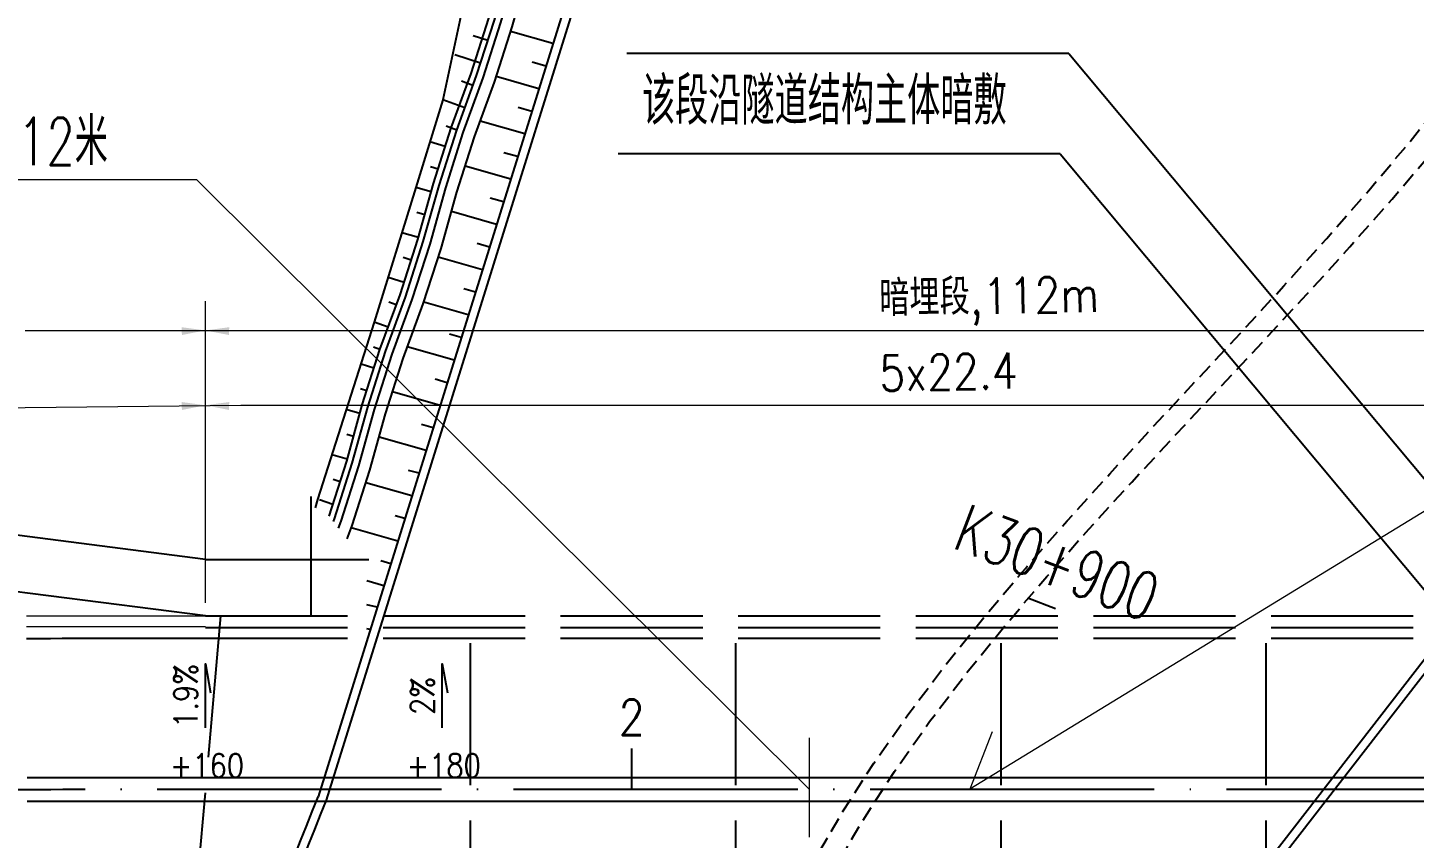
# Model space of a CAD drawing. Header units: millimetres. Extents: x 536322 to 537268, y -176210 to -175465.
# Drawn here: x 537000.1 to 537117.2, y -175965.9 to -175897.4 of the extents above; entities that cross this region are included whole.
import ezdxf
from ezdxf.enums import TextEntityAlignment as Align

# ---------------------------------------------------------------- set-up
doc = ezdxf.new("R2010")
doc.units = ezdxf.units.MM
doc.header["$MEASUREMENT"] = 0
for name, pattern in [('ACAD_ISO02W100', [15, 12, -3]), ('ACAD_ISO04W100', [30, 24, -3, 0, -3]), ('DASHED', [19.05, 12.7, -6.35])]:
    doc.linetypes.add(name, pattern=pattern)
for name, color, linetype in [('0-段落划分', 2, 'Continuous'), ('0电气', 1, 'Continuous'), ('LMBG-数据', 7, 'Continuous'), ('station', 6, 'Continuous'), ('zhix', 5, 'ACAD_ISO04W100'), ('分隔带', 3, 'Continuous'), ('标注_桩号', 2, 'Continuous'), ('虚线', 11, 'ACAD_ISO02W100'), ('路基边线', 1, 'Continuous'), ('路面边线', 7, 'Continuous')]:
    doc.layers.add(name, color=color, linetype=linetype)
doc.layers.add('标注', color=4, linetype='Continuous', lineweight=15)
doc.layers.add('隧道', color=6, linetype='Continuous', lineweight=5)
doc.styles.add('GTF_XW', font='simplex1.shx', dxfattribs={"width": 0.7, "bigfont": 'hztxt.shx'})
doc.styles.get("Standard").update_dxf_attribs({"font": 'simplex1.shx', "width": 0.8, "bigfont": 'HZTXT.shx'})

# ---------------------------------------------------------------- blocks, each defined once
blk = doc.blocks.new('LMBG.RZHP..11主线正向')
at = {"layer": 'LMBG-数据', "style": 'GTF_XW', "width": 0.85}
blk.add_attdef('ZRZH', (0.2, -0.2), '', height=0.4, rotation=270, dxfattribs=at)
blk = doc.blocks.new('LMBG.ZXDP..11主线正向')
at = {"layer": 'LMBG-数据', "lineweight": -2}
blk.add_lwpolyline([(0.54, 0.8), (-0.54, 0.8), (-0.053, 0.886)], dxfattribs=at)
at = {"layer": 'LMBG-数据', "lineweight": -2, "style": 'GTF_XW', "width": 0.85}
for tag, p in [('ZXCDKD', (0, 1.206)), ('ZXCDPD', (0, 0.468))]:
    blk.add_attdef(tag, text='', height=0.4, rotation=180, dxfattribs=at).set_placement(p, align=Align.MIDDLE)

msp = doc.modelspace()

# ---------------------------------------------------------------- linework, layer by layer
at = {"layer": '0-段落划分', "color": 8}
for p, q in [((537053.08, -175871), (537024.58, -175962.38)), ((537053.86, -175871), (537025.28, -175962.66)), ((537159.19, -175897.7), (537097.77, -175976.88)), ((537159.78, -175898.16), (537098.36, -175977.34))]:
    msp.add_line(p, q, dxfattribs=at)
at = {"layer": '0-段落划分', "color": 8, "linetype": 'Continuous'}
for p, q in [((537044.42, -175898.76), (537040.84, -175897.75)), ((537038.92, -175898.51), (537037.69, -175898.12)), ((537038.31, -175900.42), (537036.14, -175899.72)), ((537043.83, -175900.67), (537042.67, -175900.34)), ((537043.23, -175902.58), (537039.62, -175901.56)), ((537037.66, -175902.31), (537036.69, -175901.95)), ((537036.98, -175904.19), (537035.12, -175903.51)), ((537042.64, -175904.49), (537041.48, -175904.17)), ((537036.29, -175906.07), (537035.41, -175905.74)), ((537042.04, -175906.4), (537038.26, -175905.33)), ((537035.32, -175907.47), (537034.02, -175907.06)), ((537041.44, -175908.31), (537040.26, -175907.98)), ((537034.72, -175909.38), (537034.08, -175909.17)), ((537040.85, -175910.22), (537037, -175909.13)), ((537034.14, -175911.29), (537032.83, -175910.92)), ((537040.25, -175912.13), (537039.11, -175911.81)), ((537033.6, -175913.22), (537032.92, -175913.02)), ((537039.66, -175914.04), (537035.84, -175912.96)), ((537033.06, -175915.14), (537031.65, -175914.74)), ((537038.47, -175917.86), (537034.73, -175916.8)), ((537039.06, -175915.95), (537038.02, -175915.66)), ((537032.45, -175917.05), (537031.76, -175916.83)), ((537031.84, -175918.95), (537030.49, -175918.52)), ((537037.87, -175919.77), (537036.88, -175919.49)), ((537031.19, -175920.84), (537030.55, -175920.61)), ((537037.27, -175921.68), (537033.51, -175920.61)), ((537030.5, -175922.72), (537029.32, -175922.28)), ((537036.68, -175923.59), (537035.68, -175923.31)), ((537029.8, -175924.59), (537029.27, -175924.4)), ((537036.08, -175925.5), (537032.12, -175924.38)), ((537029.3, -175926.19), (537028.22, -175925.85)), ((537035.49, -175927.41), (537034.46, -175927.12)), ((537028.7, -175928.09), (537028.17, -175927.93)), ((537034.89, -175929.32), (537030.87, -175928.18)), ((537028.12, -175930.01), (537027.03, -175929.71)), ((537027.58, -175931.94), (537027.01, -175931.78)), ((537033.7, -175933.14), (537029.73, -175932.01)), ((537034.3, -175931.23), (537033.31, -175930.95)), ((537027.05, -175933.86), (537025.85, -175933.53)), ((537033.11, -175935.05), (537032.23, -175934.81)), ((537026.45, -175935.77), (537025.86, -175935.58)), ((537032.51, -175936.96), (537028.62, -175935.86)), ((537025.84, -175937.68), (537024.69, -175937.31)), ((537031.91, -175938.87), (537031.09, -175938.64)), ((537031.32, -175940.78), (537027.39, -175939.67)), ((537030.72, -175942.69), (537029.88, -175942.45))]:
    msp.add_line(p, q, dxfattribs=at)
at = {"layer": '0-段落划分', "color": 8, "linetype": 'DASHED', "lineweight": -3, "ltscale": 0.1, "flags": 128}
for points in [[(537062, -175977.23), (537063.98, -175972.66), (537066.25, -175968.19), (537068.77, -175963.83), (537071.52, -175959.55), (537074.48, -175955.35), (537077.61, -175951.21), (537080.9, -175947.13), (537084.32, -175943.09), (537087.85, -175939.08), (537091.45, -175935.1), (537095.11, -175931.14), (537098.8, -175927.18), (537102.49, -175923.21), (537106.16, -175919.22), (537109.78, -175915.22), (537113.32, -175911.17), (537116.77, -175907.09), (537120.09, -175902.95), (537123.27, -175898.76), (537126.26, -175894.49), (537129.05, -175890.15), (537131.62, -175885.72), (537133.93, -175881.2), (537135.96, -175876.58), (537137.12, -175873.51)], [(537063.71, -175977.91), (537065.7, -175973.34), (537067.98, -175968.87), (537070.5, -175964.51), (537073.27, -175960.23), (537076.23, -175956.03), (537079.39, -175951.89), (537082.69, -175947.82), (537086.13, -175943.78), (537089.68, -175939.78), (537093.3, -175935.8), (537096.98, -175931.84), (537100.69, -175927.89), (537104.4, -175923.92), (537108.09, -175919.94), (537111.73, -175915.94), (537115.29, -175911.9), (537118.76, -175907.82), (537122.1, -175903.69), (537125.29, -175899.49), (537128.3, -175895.23), (537131.1, -175890.89), (537133.68, -175886.46), (537136, -175881.94), (537138.03, -175877.31), (537139.19, -175874.25)]]:
    msp.add_lwpolyline(points, dxfattribs=at)
at = {"layer": '0-段落划分', "color": 8, "linetype": 'Continuous', "flags": 128}
for points in [[(537035.82, -175905.89), (537037.51, -175901.28), (537039, -175896.61), (537040.36, -175891.88), (537041.84, -175887.2), (537041.84, -175887.2)], [(537036.29, -175906.07), (537037.97, -175901.46), (537039.47, -175896.78), (537040.83, -175892.05), (537042.31, -175887.37), (537042.31, -175887.37)], [(537036.29, -175906.07), (537037.97, -175901.46), (537039.47, -175896.78), (537040.83, -175892.05), (537042.31, -175887.37), (537042.31, -175887.37)], [(537036.85, -175906.28), (537038.54, -175901.67), (537040.03, -175896.99), (537041.39, -175892.26), (537042.87, -175887.58), (537042.87, -175887.58)], [(537036.85, -175906.28), (537038.54, -175901.67), (537040.03, -175896.99), (537041.39, -175892.26), (537042.87, -175887.58), (537042.87, -175887.58)], [(537037.79, -175906.63), (537039.47, -175902.02), (537040.97, -175897.34), (537042.33, -175892.61), (537043.81, -175887.92), (537043.81, -175887.92)], [(537036.88, -175895.25), (537035.12, -175903.51), (537032.83, -175910.92), (537029.32, -175922.28), (537024.54, -175937.26), (537024.33, -175937.97)], [(537029.8, -175924.59), (537031.51, -175919.99), (537033.01, -175915.31), (537034.34, -175910.57), (537035.82, -175905.89), (537035.82, -175905.89)], [(537030.27, -175924.77), (537031.98, -175920.17), (537033.47, -175915.49), (537034.81, -175910.75), (537036.29, -175906.07), (537036.29, -175906.07)], [(537030.27, -175924.77), (537031.98, -175920.17), (537033.47, -175915.49), (537034.81, -175910.75), (537036.29, -175906.07), (537036.29, -175906.07)], [(537030.83, -175924.99), (537032.54, -175920.39), (537034.04, -175915.7), (537035.37, -175910.96), (537036.85, -175906.28), (537036.85, -175906.28)], [(537030.83, -175924.99), (537032.54, -175920.39), (537034.04, -175915.7), (537035.37, -175910.96), (537036.85, -175906.28), (537036.85, -175906.28)], [(537031.76, -175925.35), (537033.47, -175920.74), (537034.97, -175916.06), (537036.31, -175911.32), (537037.79, -175906.63), (537037.79, -175906.63)], [(537025.52, -175938.67), (537027, -175934.03), (537028.32, -175929.28), (537029.8, -175924.59), (537029.8, -175924.59)], [(537025.88, -175939.13), (537025.97, -175938.9), (537027.47, -175934.21), (537028.79, -175929.46), (537030.27, -175924.77), (537030.27, -175924.77)], [(537025.88, -175939.13), (537025.97, -175938.9), (537027.47, -175934.21), (537028.79, -175929.46), (537030.27, -175924.77), (537030.27, -175924.77)], [(537026.32, -175939.68), (537026.53, -175939.11), (537028.03, -175934.43), (537029.35, -175929.68), (537030.83, -175924.99), (537030.83, -175924.99)], [(537026.32, -175939.68), (537026.53, -175939.11), (537028.03, -175934.43), (537029.35, -175929.68), (537030.83, -175924.99), (537030.83, -175924.99)], [(537027.04, -175940.6), (537027.46, -175939.48), (537028.96, -175934.79), (537030.28, -175930.03), (537031.76, -175925.35), (537031.76, -175925.35)]]:
    msp.add_lwpolyline(points, dxfattribs=at)
at = {"layer": '0-段落划分', "color": 8}
for radius, start in [(3149, 336.79422), (3149.75, 336.80007)]:
    msp.add_arc((534097.71, -174800.65), radius, start, 338.35103, dxfattribs=at)
at = {"layer": '0电气', "color": 3}
for p, q in [((537087.99, -175899.59), (537050.67, -175899.59)), ((537087.99, -175899.59), (537128.28, -175947.82)), ((537087.25, -175908.07), (537049.92, -175908.07)), ((537087.25, -175908.07), (537127.54, -175956.29))]:
    msp.add_line(p, q, dxfattribs=at)
at = {"layer": 'station', "color": 8}
msp.add_line((537051.07, -175961.74), (537051.07, -175958.31), dxfattribs=at)
at = {"layer": 'zhix', "color": 8, "flags": 128}
msp.add_lwpolyline([(536950.87, -175963.92), (536951.09, -175963.9), (536952.08, -175963.79), (536953.08, -175963.69), (536954.07, -175963.59), (536955.07, -175963.5), (536956.06, -175963.41), (536957.06, -175963.32), (536958.05, -175963.24), (536959.05, -175963.15), (536960.05, -175963.08), (536961.04, -175963), (536962.04, -175962.93), (536963.04, -175962.86), (536964.04, -175962.79), (536965.04, -175962.73), (536966.03, -175962.66), (536967.03, -175962.6), (536968.03, -175962.55), (536969.03, -175962.49), (536970.03, -175962.44), (536971.03, -175962.39), (536972.03, -175962.35), (536973.02, -175962.3), (536974.02, -175962.26), (536975.02, -175962.22), (536976.02, -175962.18), (536977.02, -175962.14), (536978.02, -175962.11), (536979.02, -175962.08), (536980.02, -175962.05), (536981.02, -175962.02), (536982.02, -175961.99), (536983.02, -175961.97), (536984.02, -175961.95), (536985.02, -175961.92), (536986.02, -175961.9), (536987.02, -175961.89), (536988.02, -175961.87), (536989.02, -175961.85), (536990.02, -175961.84), (536991.02, -175961.82), (536992.02, -175961.81), (536993.02, -175961.8), (536994.02, -175961.79), (536995.02, -175961.78), (536996.02, -175961.78), (536997.02, -175961.77), (536998.02, -175961.76), (536999.02, -175961.76), (537000.02, -175961.75), (537001.02, -175961.75), (537002.02, -175961.75), (537003.02, -175961.74), (537004.02, -175961.74), (537005.02, -175961.74), (537006.02, -175961.74), (537007.02, -175961.74), (537008.02, -175961.74), (537009.02, -175961.74), (537010.02, -175961.74), (537011.02, -175961.74), (537012.02, -175961.74), (537183.61, -175961.74)], dxfattribs=at)
at = {"layer": '分隔带', "color": 8}
msp.add_line((537015.07, -175947.09), (536991.27, -175944.06), dxfattribs=at)
at = {"layer": '分隔带', "color": 8, "flags": 128}
for points in [[(537000.01, -175960.75), (537001.01, -175960.75), (537002.01, -175960.75), (537003.01, -175960.74), (537004.01, -175960.74), (537005.02, -175960.74), (537006.02, -175960.74), (537007.02, -175960.74), (537008.02, -175960.74), (537009.02, -175960.74), (537010.02, -175960.74), (537011.02, -175960.74), (537012.02, -175960.74), (537183.61, -175960.74)], [(537000.02, -175962.75), (537001.02, -175962.75), (537002.02, -175962.75), (537003.02, -175962.74), (537004.02, -175962.74), (537005.02, -175962.74), (537006.02, -175962.74), (537007.02, -175962.74), (537008.02, -175962.74), (537009.02, -175962.74), (537010.02, -175962.74), (537011.02, -175962.74), (537012.02, -175962.74), (537183.61, -175962.74)]]:
    msp.add_lwpolyline(points, dxfattribs=at)
at = {"layer": '标注', "color": 0, "linetype": 'ByBlock'}
msp.add_line((537177.19, -175902.04), (537079.64, -175961.74), dxfattribs=at)
at = {"layer": '标注', "color": 8, "linetype": 'ByBlock'}
for p, q in [((537015.07, -175946), (537015.07, -175920.53)), ((537015.07, -175922.99), (537128.07, -175922.99)), ((537018.07, -175929.31), (537128.07, -175929.31)), ((537066.07, -175957.39), (537066.07, -175965.78)), ((537081.52, -175956.9), (537079.64, -175961.74))]:
    msp.add_line(p, q, dxfattribs=at)
at = {"layer": '标注', "color": 8, "linetype": 'ByBlock', "flags": 128}
msp.add_lwpolyline([(536999.84, -175923), (537000.87, -175923), (537001.89, -175923), (537002.92, -175922.99), (537003.94, -175922.99), (537004.95, -175922.99), (537005.97, -175922.99), (537006.98, -175922.99), (537007.99, -175922.99), (537009, -175922.99), (537010.01, -175922.99), (537011.01, -175922.99), (537012.02, -175922.99), (537015.07, -175922.99)], dxfattribs=at)
at = {"layer": '标注', "color": 8, "flags": 128}
msp.add_lwpolyline([(536989.43, -175929.62), (537018.07, -175929.31)], dxfattribs=at)
at = {"layer": '标注', "color": 8}
for points in [[(537013.06, -175922.72), (537013.08, -175923.38), (537015.07, -175922.99)], [(537017.08, -175922.72), (537017.05, -175923.38), (537015.07, -175922.99)], [(537013.06, -175929.04), (537013.08, -175929.71), (537015.07, -175929.31)], [(537017.08, -175929.04), (537017.05, -175929.71), (537015.07, -175929.31)]]:
    msp.add_solid(points, dxfattribs=at)
at = {"layer": '标注_桩号', "color": 8, "linetype": 'Continuous'}
msp.add_line((537084.54, -175945.58), (537086.88, -175946.47), dxfattribs=at)
at = {"layer": '虚线', "color": 8, "ltscale": 5}
msp.add_line((537023.97, -175937.02), (537023.97, -175947.09), dxfattribs=at)
at = {"layer": '虚线', "color": 8}
for p, q in [((537016.35, -175947.09), (537013.78, -175976.39)), ((537015.07, -175947.09), (537127.07, -175947.09)), ((537037.47, -175976.39), (537037.47, -175947.09)), ((537059.87, -175976.39), (537059.87, -175947.09)), ((537082.27, -175976.39), (537082.27, -175947.09)), ((537104.67, -175976.39), (537104.67, -175947.09))]:
    msp.add_line(p, q, dxfattribs=at)
at = {"layer": '虚线', "color": 8, "flags": 128}
for points in [[(537015.07, -175948.09), (537128.07, -175948.09)], [(537015.07, -175948.99), (537128.07, -175948.99)]]:
    msp.add_lwpolyline(points, dxfattribs=at)
at = {"layer": '路基边线', "color": 8}
for p, q in [((537015.07, -175942.34), (536991.8, -175939.34)), ((537015.07, -175942.34), (537028.88, -175942.34)), ((537030.14, -175944.55), (537028.7, -175944.15)), ((537029.58, -175946.35), (537028.7, -175946.17)), ((537028.99, -175948.25), (537028.7, -175948.19))]:
    msp.add_line(p, q, dxfattribs=at)
at = {"layer": '路面边线', "color": 8, "flags": 128}
msp.add_lwpolyline([(536999.96, -175949), (537000.97, -175949), (537001.98, -175949), (537002.98, -175948.99), (537003.99, -175948.99), (537005, -175948.99), (537006, -175948.99), (537007.01, -175948.99), (537008.01, -175948.99), (537009.01, -175948.99), (537010.01, -175948.99), (537011.02, -175948.99), (537012.02, -175948.99), (537015.07, -175948.99)], dxfattribs=at)
at = {"layer": '隧道', "color": 0}
for p, q in [((537014.35, -175910.28), (536970.25, -175910.28)), ((537066.07, -175961.74), (537014.35, -175910.28))]:
    msp.add_line(p, q, dxfattribs=at)
at = {"layer": '隧道', "color": 8, "flags": 128}
for points in [[(536999.95, -175947.1), (537000.96, -175947.1), (537001.97, -175947.1), (537002.98, -175947.09), (537003.99, -175947.09), (537004.99, -175947.09), (537006, -175947.09), (537007, -175947.09), (537008.01, -175947.09), (537009.01, -175947.09), (537010.01, -175947.09), (537011.02, -175947.09), (537012.02, -175947.09), (537015.07, -175947.09)], [(536999.96, -175948), (537000.96, -175948), (537001.97, -175948), (537002.98, -175947.99), (537003.99, -175947.99), (537004.99, -175947.99), (537006, -175947.99), (537007, -175947.99), (537008.01, -175947.99), (537009.01, -175947.99), (537010.01, -175947.99), (537011.02, -175947.99), (537012.02, -175947.99), (537015.07, -175947.99)]]:
    msp.add_lwpolyline(points, dxfattribs=at)

# ---------------------------------------------------------------- block references
at = {"layer": 'LMBG-数据', "color": 8, "linetype": 'ByBlock', "lineweight": -2}
ref = msp.add_blockref('LMBG.ZXDP..11主线正向', (537011.07, -175953.86), dxfattribs=dict(at, xscale=4.999999999999723, yscale=5, zscale=5, rotation=270.0014791019997))
ref.add_attrib('ZXCDPD', '1.9%', dxfattribs={"lineweight": -2, "height": 2, "rotation": 90.0015, "style": 'GTF_XW', "width": 0.85}).set_placement((537013.4, -175953.86), align=Align.MIDDLE)
ref = msp.add_blockref('LMBG.ZXDP..11主线正向', (537031.07, -175953.86), dxfattribs=dict(at, xscale=5.000000000027661, yscale=5, zscale=5, rotation=269.9999999988249))
ref.add_attrib('ZXCDPD', '2%', dxfattribs={"lineweight": -2, "height": 2, "rotation": 90, "style": 'GTF_XW', "width": 0.85}).set_placement((537033.4, -175953.86), align=Align.MIDDLE)
at = {"layer": 'LMBG-数据', "color": 8, "yscale": 5, "zscale": 5}
for p, xscale, rotation, values in [((537011.07, -175961.74), 4.999999999999723, 90.00147910199972, {'ZRZH': '+160'}), ((537031.07, -175961.74), 5.000000000027661, 89.99999999882492, {'ZRZH': '+180'})]:
    msp.add_blockref('LMBG.RZHP..11主线正向', p, dxfattribs=dict(at, xscale=xscale, rotation=rotation)).add_auto_attribs(values)

# ---------------------------------------------------------------- texts
at = {"layer": '0电气', "color": 3, "width": 0.7}
msp.add_text('该段沿隧道结构主体暗敷', height=4, dxfattribs=at).set_placement((537082.74, -175903.6), align=Align.MIDDLE_RIGHT)
at = {"layer": 'station', "color": 8, "style": 'GTF_XW', "width": 0.85}
msp.add_text('2', height=3, dxfattribs=at).set_placement((537051.07, -175957.17), align=Align.CENTER)
at = {"layer": '标注', "color": 8, "width": 0.85}
for s, p in [('暗埋段,112m', (537072.01, -175921.79)), ('5x22.4', (537072.01, -175928.12))]:
    msp.add_text(s, height=3, rotation=1.198, dxfattribs=at).set_placement(p)
at = {"layer": '标注_桩号', "color": 8, "linetype": 'Continuous', "width": 0.7}
msp.add_text('K30+900', height=4, rotation=339.027, dxfattribs=at).set_placement((537086.3, -175944.47), align=Align.CENTER)
at = {"layer": '隧道', "color": 0, "width": 0.7}
msp.add_text('下沉隧道暗埋段，长112米', height=4, dxfattribs=at).set_placement((537006.83, -175907.03), align=Align.MIDDLE_RIGHT)

doc.saveas('drawing.dxf')
